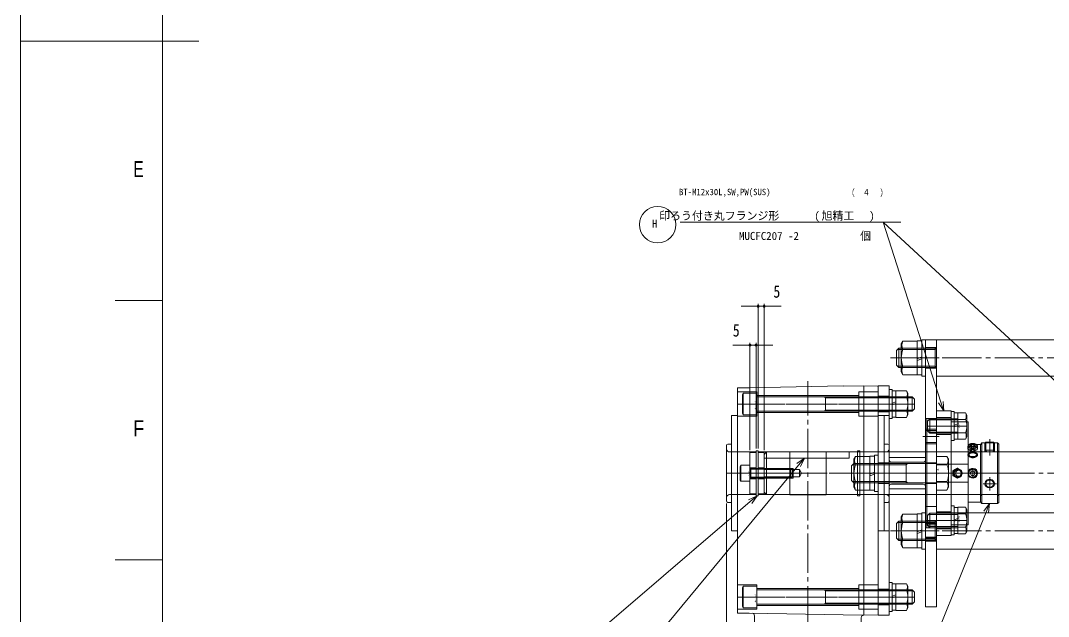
# Model space of a CAD drawing. Units: millimetres at full size. Extents: x -19442 to 19442, y -5866 to 5866.
# Drawn here: x 11191 to 12038, y -1810 to -1319 of the extents above; entities that cross this region are included whole.
import ezdxf
from ezdxf.enums import TextEntityAlignment as Align

# ---------------------------------------------------------------- set-up
doc = ezdxf.new("R2010")
doc.units = ezdxf.units.MM
doc.header["$LTSCALE"] = 3.6
doc.linetypes.add('CHAIN2', pattern=[12, 9, -1, 1, -1])
for name, color, linetype, lineweight in [('0-4_05_CENTER', 2, 'CHAIN2', 9), ('0-5_08_DIM', 3, 'Continuous', 9), ('0-6_0', 2, 'Continuous', 9), ('0-8_03_かくれ線', 5, 'Continuous', 9), ('0-9_04_中心線', 4, 'CHAIN2', 9), ('0-C_01_外形線', 134, 'Continuous', 9), ('0-D_02_細線', 6, 'Continuous', 9), ('1-0_07_寸法線', 3, 'Continuous', 9), ('1-2_Defpoints', 134, 'Continuous', 9), ('1-3_99_図枠', 134, 'Continuous', 9)]:
    doc.layers.add(name, color=color, linetype=linetype, lineweight=lineweight)
doc.layers.add('0-A_07_TEXT', color=2, linetype='Continuous')
doc.styles.add('ＭＳ ゴシック', font='')
doc.styles.add('ＭＳ Ｐゴシック', font='')
doc.styles.get('ＭＳ ゴシック').set_extended_font_data('MS Gothic')
doc.styles.get('ＭＳ Ｐゴシック').set_extended_font_data('MS PGothic')

# ---------------------------------------------------------------- blocks, each defined once
blk = doc.blocks.new('GM-SHYF-RH 0.4kW、1／160、＊＊V、60Hzb_1')
at = {"layer": '0-6_0'}
for p, q in [((-47.5, 121.001), (47.5, 121.001)), ((-47.5, 121.001), (-47.5, 116)), ((-24, 124), (-24, 121)), ((-23, 125), (0, 125)), ((23, 125), (0, 125)), ((24, 124), (24, 121)), ((47.5, 121.001), (47.5, 116)), ((-282.666, 114.383), (-292.392, 107.573)), ((-242.5, 118), (-271.194, 118)), ((-255.5, 112.916), (-253.5, 111.741)), ((-253.5, 111.741), (-255.5, 110.088)), ((-242.5, 29), (-242.5, 118)), ((-145.5, 116.5), (-242.5, 116.5)), ((-242.5, 115.5), (-145.5, 115.5)), ((-242.5, 115), (-145.5, 115)), ((-242.5, 114), (-145.5, 114)), ((-242.5, 113), (-145.5, 113)), ((-145.5, 117.483), (-131.552, 117.739)), ((-145.5, 58), (-145.5, 117.5)), ((-139.5, 113.5), (-139.5, 114.5)), ((-139.5, 113.5), (-139.5, 113.097)), ((-128.5, 29), (-128.5, 114.739)), ((-115.331, 106.5), (-115.331, 116)), ((-115.331, 116), (-15.972, 116)), ((-15.972, 116), (70.37, 116)), ((70.37, 106.5), (70.37, 116)), ((-293.5, 58), (-293.5, 105.444)), ((-242.5, 108.316), (-145.5, 108.316)), ((-242.5, 103.366), (-145.5, 103.366)), ((-136.5, 110.097), (-131.5, 110.097)), ((-136.5, 103.185), (-131.5, 103.185)), ((-117.375, 102), (-125.5, 102)), ((-116.684, 29), (-115.331, 106.5)), ((72.019, 29), (70.37, 106.5)), ((-242.5, 95.32), (-145.5, 95.32)), ((-242.5, 93.715), (-145.5, 93.715)), ((-139.5, 100.185), (-139.5, 58)), ((-136.5, 97.002), (-131.5, 97.002)), ((-242.5, 88.283), (-145.5, 88.283)), ((-242.5, 84.192), (-145.5, 84.192)), ((-242.5, 82.83), (-145.5, 82.83)), ((-242.5, 78), (-145.5, 78)), ((-145.5, 78), (-139.5, 78)), ((-293.5, 58), (-293.5, 10.557)), ((-145.5, 58), (-145.5, 29)), ((-139.5, 29), (-139.5, 58)), ((-242.5, 38), (-145.5, 38)), ((-145.5, 38), (-139.5, 38)), ((-242.5, 33.17), (-145.5, 33.17)), ((-242.5, 31.808), (-145.5, 31.808)), ((-282.666, 1.617), (-292.392, 8.427)), ((-253.5, 4.26), (-255.5, 5.913)), ((-255.5, 3.084), (-253.5, 4.26)), ((-242.5, -2), (-271.194, -2))]:
    blk.add_line(p, q, dxfattribs=at)
for points in [[(-248.8, 109.924), (-248.891, 110.627), (-249.158, 111.303), (-249.592, 111.926), (-250.177, 112.472), (-250.889, 112.92), (-251.702, 113.253), (-252.583, 113.458), (-253.5, 113.527), (-254.417, 113.458), (-255.299, 113.253), (-256.111, 112.92), (-256.824, 112.472), (-257.408, 111.926), (-257.842, 111.303), (-258.11, 110.627), (-258.2, 109.924), (-258.11, 109.221), (-257.842, 108.545), (-257.408, 107.922), (-256.824, 107.376), (-256.111, 106.928), (-255.299, 106.595), (-254.417, 106.39), (-253.5, 106.321), (-252.583, 106.39), (-251.702, 106.595), (-250.889, 106.928), (-250.177, 107.376), (-249.592, 107.922), (-249.158, 108.545), (-248.891, 109.221)], [(-248.8, 6.077), (-248.891, 6.78), (-249.158, 7.456), (-249.592, 8.079), (-250.177, 8.625), (-250.889, 9.073), (-251.702, 9.406), (-252.583, 9.611), (-253.5, 9.68), (-254.417, 9.611), (-255.299, 9.406), (-256.111, 9.073), (-256.824, 8.625), (-257.408, 8.079), (-257.842, 7.456), (-258.11, 6.78), (-258.2, 6.077), (-258.11, 5.374), (-257.842, 4.698), (-257.408, 4.075), (-256.824, 3.529), (-256.111, 3.081), (-255.299, 2.748), (-254.417, 2.543), (-253.5, 2.474), (-252.583, 2.543), (-251.702, 2.748), (-250.889, 3.081), (-250.177, 3.529), (-249.592, 4.075), (-249.158, 4.698), (-248.891, 5.374)]]:
    blk.add_lwpolyline(points, close=True, dxfattribs=at)
for points in [[(-251.5, 112.916), (-253.5, 111.741), (-251.5, 110.088)], [(-251.5, 3.084), (-253.5, 4.26), (-251.5, 5.913)]]:
    blk.add_lwpolyline(points, dxfattribs=at)
for centre, radius, start, end in [((-23, 124), 1, 90, 180), ((23, 124), 1, 0, 90), ((-271.194, 98), 20, 90, 125), ((-142.5, 114.5), 3, 0, 90), ((-136.5, 113.097), 3, 180, 270), ((-131.5, 114.739), 3, 0, 90.98117), ((-290.9, 105.444), 2.6, 125, 180), ((-136.5, 100.185), 3, 90, 180), ((-131.5, 107.097), 3, 0, 90), ((-131.5, 100.185), 3, 0, 90), ((-125.5, 105), 3, 180, 270), ((-117.375, 104), 2, 270, 359), ((-136.5, 94.002), 3, 90, 180), ((-290.9, 10.557), 2.6, 180, 235), ((-271.194, 18), 20, 235, 270)]:
    blk.add_arc(centre, radius, start, end, dxfattribs=at)
at = {"layer": '0-8_03_かくれ線'}
for p, q in [((-17.5, 100.75), (-17.5, 122.5)), ((17.5, 100.75), (17.5, 122.5)), ((-109, 16), (-109, 100)), ((-95, 16), (-95, 100)), ((-18.5, 99), (-18.5, 100.75)), ((-18.5, 100.75), (18.5, 100.75)), ((-18.5, 99), (18.5, 99)), ((-17.5, 73), (-17.5, 99)), ((17.5, 73), (17.5, 99)), ((18.5, 99), (18.5, 100.75)), ((50, 16), (50, 100)), ((64, 16), (64, 100)), ((-17.7, 43), (-17.7, 73)), ((-17.7, 73), (17.7, 73)), ((-17.5, 17), (-17.5, 43)), ((17.5, 17), (17.5, 43)), ((-242.5, 29), (-242.5, -2)), ((-242.5, 27.718), (-145.5, 27.718)), ((-145.5, 29), (-145.5, -1.5)), ((-139.5, 29), (-139.5, 15.816)), ((-128.5, 29), (-128.5, 1.261)), ((-116.684, 29), (-116.981, 12.001)), ((71.722, 29), (72.019, 12)), ((-242.5, 22.286), (-145.5, 22.286)), ((-242.5, 20.681), (-145.5, 20.681)), ((-136.5, 18.999), (-131.5, 18.999)), ((-18.5, 17), (-18.5, 15.25)), ((-18.5, 17), (18.5, 17)), ((18.5, 17), (18.5, 15.25)), ((-242.5, 12.635), (-145.5, 12.635)), ((-136.5, 12.816), (-131.5, 12.816)), ((-125.5, 14.001), (-118.981, 14.001)), ((-116.771, 0), (-116.981, 12)), ((-116.981, 12), (-15.972, 12)), ((-18.5, 15.25), (18.5, 15.25)), ((-17.5, 15.25), (-17.5, -6.5)), ((-15.972, 12), (72.019, 12)), ((17.5, 15.25), (17.5, -6.5)), ((71.818, 0.5), (72.019, 12)), ((-242.5, 7.685), (-145.5, 7.685)), ((-242.5, 3), (-145.5, 3)), ((-242.5, 2), (-145.5, 2)), ((-242.5, 1), (-145.5, 1)), ((-242.5, 0.5), (-145.5, 0.5)), ((-139.5, 2.5), (-139.5, 2.904)), ((-139.5, 2.5), (-139.5, 2.904)), ((-139.5, 2.5), (-139.5, 1.5)), ((-136.5, 5.904), (-131.5, 5.904)), ((-15.972, 0), (-116.771, 0)), ((-47.5, -5), (-47.5, 0)), ((-15.972, 0), (71.31, 0)), ((47.5, -5), (47.5, 0)), ((71.31, 0), (71.818, 0.5)), ((-250, -2), (-242.5, -2)), ((-145.5, -0.5), (-242.5, -0.5)), ((-145.5, -1.482), (-131.552, -1.738)), ((47.5, -5), (-47.5, -5)), ((-24, -8), (-24, -5)), ((24, -8), (24, -5)), ((-23, -9), (0, -9)), ((23, -9), (0, -9))]:
    blk.add_line(p, q, dxfattribs=at)
for points in [[(-112, 116), (-112, 100), (-92, 100), (-92, 116)], [(47, 116), (47, 100), (67, 100), (67, 116)], [(-17.7, 43), (17.7, 43), (17.7, 73)], [(-112, 0), (-112, 16), (-92, 16), (-92, 0)], [(47, 0), (47, 16), (67, 16), (67, 0)]]:
    blk.add_lwpolyline(points, dxfattribs=at)
blk.add_lwpolyline([(-249.5, 88), (-176.5, 88), (-176.5, 28), (-249.5, 28)], close=True, dxfattribs=at)
for centre, radius, start, end in [((-20, 122.5), 2.5, 0, 90), ((20, 122.5), 2.5, 90, 180), ((-136.5, 21.999), 3, 180, 270), ((-136.5, 15.816), 3, 180, 270), ((-131.5, 15.816), 3, 270, 0), ((-131.5, 8.904), 3, 270, 0), ((-125.5, 11.001), 3, 90, 180), ((-118.981, 12.001), 2, 359, 90), ((-142.5, 1.5), 3, 270, 0), ((-136.5, 2.904), 3, 90, 180), ((-131.5, 1.261), 3, 269.01883, 0), ((-23, -8), 1, 180, 270), ((-20, -6.5), 2.5, 270, 0), ((20, -6.5), 2.5, 180, 270), ((23, -8), 1, 270, 0)]:
    blk.add_arc(centre, radius, start, end, dxfattribs=at)
at = {"layer": '0-9_04_中心線'}
for p, q in [((-102, -2.543), (-102, 118.757)), ((0, 125), (0, -9)), ((57, -2.543), (57, 118.757)), ((-298.129, 58), (75.913, 58))]:
    blk.add_line(p, q, dxfattribs=at)
blk = doc.blocks.new('U34')
at = {"layer": '0-A_07_TEXT', "color": 13, "style": 'ＭＳ ゴシック', "width": 0.65}
for s, p in [('(', (61.121, 0.948)), (')', (70.89, 0.948))]:
    blk.add_text(s, height=2.199, dxfattribs=at).set_placement(p, align=Align.BOTTOM_LEFT)
blk = doc.blocks.new('_DotSmall')
at = {"layer": '1-0_07_寸法線'}
for start, end in [(0, 180), (180, 0)]:
    blk.add_arc((0, 0), 0.0625, start, end, dxfattribs=at)
blk = doc.blocks.new('_Open30')
at = {"layer": '0-5_08_DIM', "color": 4}
blk.add_line((0, 0), (-1, 0), dxfattribs=at)
blk.add_lwpolyline([(-1, 0.26795), (0, 0), (-1, -0.26795)], dxfattribs=at)
blk = doc.blocks.new('AM_BALLOON1')
at = {"layer": '0-5_08_DIM'}
blk.add_circle((0, 0), 5, dxfattribs=at)

msp = doc.modelspace()

# ---------------------------------------------------------------- linework, layer by layer
at = {"layer": '0-4_05_CENTER'}
msp.add_line((11946.125, -1692.081), (11937.125, -1692.081), dxfattribs=at)
at = {"layer": '0-5_08_DIM', "color": 2}
msp.add_line((11734.777, -1485.275), (11916.681, -1485.275), dxfattribs=at)
msp.add_line((11734.777, -1485.275), (11916.681, -1485.275), dxfattribs=at)
for points in [[(12066.748, -1637.136), (11902.057, -1485.275), (11900.977, -1485.275)], [(11949.825, -1633.551), (11902.057, -1485.275), (11900.977, -1485.275)], [(11832.49, -1685.355), (11672.972, -1877.846), (11671.892, -1877.846)], [(11792.554, -1715.46), (11649.82, -1837.747), (11648.74, -1837.747)], [(11987.149, -1724.035), (11926.325, -1874.628), (11927.405, -1874.628)]]:
    msp.add_lwpolyline(points, dxfattribs=at)
at = {"layer": '0-6_0', "color": 134}
for p, q in [((11915.125, -1589.081), (11913.125, -1591.081)), ((11913.125, -1603.081), (11913.125, -1591.081)), ((11917.125, -1589.081), (11915.125, -1589.081)), ((11915.125, -1605.081), (11915.125, -1589.081)), ((11915.125, -1605.081), (11913.125, -1603.081)), ((11917.125, -1605.081), (11915.125, -1605.081)), ((11907.565, -1674.58), (11937.565, -1674.58)), ((12060.165, -1674.58), (11997.525, -1674.58)), ((11907.565, -1709.581), (11937.565, -1709.581)), ((11997.525, -1709.581), (12060.165, -1709.581)), ((11915.125, -1731.581), (11913.125, -1733.581)), ((11913.125, -1745.581), (11913.125, -1733.581)), ((11917.125, -1731.581), (11915.125, -1731.581)), ((11915.125, -1747.581), (11915.125, -1731.581)), ((11915.125, -1747.581), (11913.125, -1745.581)), ((11917.125, -1747.581), (11915.125, -1747.581))]:
    msp.add_line(p, q, dxfattribs=at)
at = {"layer": '0-6_0'}
msp.add_line((11886.124, -1620.062), (11886.159, -1809.062), dxfattribs=at)
at = {"layer": '0-6_0', "color": 134}
for points in [[(11937.125, -1802.081), (11937.125, -1582.081), (11946.125, -1582.081), (11946.125, -1802.081)], [(12096.125, -1582.081), (11946.125, -1582.081), (11946.125, -1612.081), (12096.125, -1612.081)], [(11907.125, -1809.081), (11907.125, -1620.081), (11898.125, -1620.081), (11898.125, -1809.081)], [(11909.625, -1623.081), (11907.125, -1623.081), (11907.125, -1647.081), (11909.625, -1647.081)], [(11907.125, -1705.081), (11937.125, -1705.081), (11937.125, -1679.081), (11907.125, -1679.081)], [(12096.125, -1724.581), (11946.125, -1724.581), (11946.125, -1754.581), (12096.125, -1754.581)], [(11909.625, -1782.081), (11907.125, -1782.081), (11907.125, -1806.081), (11909.625, -1806.081)]]:
    msp.add_lwpolyline(points, close=True, dxfattribs=at)
at = {"layer": '0-6_0'}
msp.add_lwpolyline([(11869.125, -1620.358), (11886.124, -1620.062), (11897.625, -1620.262), (11898.125, -1620.771), (11898.125, -1808.852), (11886.159, -1809.062), (11869.125, -1808.765)], dxfattribs=at)
msp.add_arc((11886.124, -1811.062), 2, 90, 180, dxfattribs=at)
at = {"layer": '0-8_03_かくれ線'}
for p, q in [((11946.125, -1589.081), (11917.125, -1589.081)), ((11944.925, -1590.281), (11917.125, -1590.281)), ((11946.125, -1588.581), (11937.125, -1588.581)), ((11944.925, -1589.081), (11944.925, -1605.081)), ((11944.925, -1590.281), (11946.125, -1589.081)), ((11944.925, -1603.881), (11917.125, -1603.881)), ((11946.125, -1605.081), (11917.125, -1605.081)), ((11946.125, -1605.581), (11937.125, -1605.581)), ((11944.925, -1603.881), (11946.125, -1605.081)), ((11786.825, -1626.081), (11786.125, -1627.293)), ((11786.825, -1626.081), (11786.825, -1644.081)), ((11798.125, -1626.081), (11786.825, -1626.081)), ((11798.125, -1626.081), (11798.125, -1644.081)), ((11786.125, -1627.293), (11786.125, -1642.868)), ((11798.125, -1629.081), (11922.625, -1629.081)), ((11854.707, -1630.081), (11853.707, -1629.081)), ((11854.707, -1629.081), (11854.707, -1641.081)), ((11854.707, -1630.081), (11922.625, -1630.081)), ((11898.125, -1628.581), (11907.125, -1628.581)), ((11786.825, -1644.081), (11786.125, -1642.868)), ((11798.125, -1641.081), (11922.625, -1641.081)), ((11854.707, -1640.081), (11853.707, -1641.081)), ((11854.707, -1640.081), (11922.625, -1640.081)), ((11898.125, -1641.581), (11907.125, -1641.581)), ((11798.125, -1644.081), (11786.825, -1644.081)), ((11898.125, -1644.581), (11907.125, -1644.581)), ((11946.125, -1647.081), (11937.125, -1647.081)), ((11940.625, -1647.19), (11938.625, -1649.19)), ((11938.625, -1657.19), (11938.625, -1649.19)), ((11963.625, -1648.19), (11939.625, -1648.19)), ((11963.625, -1647.19), (11940.625, -1647.19)), ((11940.625, -1659.19), (11940.625, -1647.19)), ((11946.125, -1646.19), (11958.125, -1646.19)), ((11946.125, -1647.187), (11958.125, -1647.187)), ((11958.125, -1649.681), (11971.125, -1649.681)), ((11937.125, -1655.858), (11946.125, -1655.858)), ((11937.125, -1656.858), (11946.125, -1656.858)), ((11940.625, -1659.19), (11938.625, -1657.19)), ((11963.625, -1658.19), (11939.625, -1658.19)), ((11963.625, -1659.19), (11940.625, -1659.19)), ((11958.125, -1660.19), (11946.125, -1660.19)), ((11937.125, -1666.858), (11946.125, -1666.858)), ((11937.125, -1667.858), (11946.125, -1667.858)), ((11975.014, -1668.256), (11974.004, -1669.131)), ((11975.014, -1668.256), (11977.035, -1668.256)), ((11975.014, -1674.336), (11975.014, -1668.256)), ((11978.045, -1669.131), (11977.035, -1668.256)), ((11977.035, -1674.336), (11977.035, -1668.256)), ((11986.025, -1674.581), (11986.025, -1667.081)), ((11986.791, -1674.581), (11986.791, -1667.081)), ((11993.258, -1674.581), (11993.258, -1667.081)), ((11994.025, -1667.081), (11994.025, -1674.581)), ((11806.127, -1674.581), (11804.127, -1676.581)), ((11804.127, -1676.581), (11804.127, -1707.581)), ((11907.565, -1674.58), (11806.127, -1674.58)), ((11806.127, -1709.581), (11806.127, -1674.581)), ((11874.127, -1674.581), (11874.127, -1679.581)), ((11937.565, -1674.58), (11997.525, -1674.58)), ((11972.025, -1671.535), (11972.025, -1669.795)), ((11982.525, -1674.581), (11972.125, -1674.581)), ((11972.759, -1675.771), (11973.072, -1675.549)), ((11974.004, -1673.461), (11974.004, -1669.131)), ((11974.004, -1669.131), (11975.014, -1670.006)), ((11974.004, -1673.461), (11975.014, -1674.336)), ((11975.014, -1670.006), (11977.035, -1670.006)), ((11975.014, -1674.336), (11977.035, -1674.336)), ((11977.035, -1670.006), (11978.045, -1669.131)), ((11978.045, -1673.461), (11977.035, -1672.586)), ((11977.035, -1674.336), (11978.045, -1673.461)), ((11978.045, -1673.461), (11978.045, -1669.131)), ((11978.978, -1675.549), (11979.291, -1675.771)), ((11980.025, -1669.795), (11980.025, -1671.536)), ((11983.525, -1674.581), (11983.525, -1709.581)), ((11994.025, -1673.081), (11986.025, -1673.081)), ((11987.525, -1674.581), (11986.025, -1673.081)), ((11992.525, -1674.581), (11994.025, -1673.081)), ((11996.525, -1674.581), (11997.525, -1673.581)), ((11996.525, -1674.581), (11996.525, -1709.581)), ((11784.875, -1685.581), (11784.375, -1686.447)), ((11784.875, -1685.581), (11784.875, -1698.581)), ((11792.375, -1685.581), (11784.875, -1685.581)), ((11792.375, -1685.581), (11792.375, -1698.581)), ((11804.127, -1679.581), (11874.127, -1679.581)), ((11946.125, -1684.081), (11878.125, -1684.081)), ((11878.125, -1700.081), (11878.125, -1684.081)), ((11921.125, -1685.281), (11878.125, -1685.281)), ((11898.125, -1683.581), (11907.125, -1683.581)), ((11909.125, -1683.081), (11935.125, -1683.081)), ((11921.125, -1684.081), (11921.125, -1700.081)), ((11921.125, -1685.281), (11922.325, -1684.081)), ((11946.125, -1683.581), (11937.125, -1683.581)), ((11956.125, -1684.581), (11946.125, -1684.581)), ((11958.125, -1684.581), (11958.125, -1699.581)), ((11973.385, -1677.859), (11973.072, -1677.637)), ((11978.978, -1677.637), (11978.664, -1677.859)), ((11784.375, -1686.447), (11784.375, -1697.715)), ((11792.375, -1687.581), (11797.375, -1687.581)), ((11793.125, -1688.831), (11792.375, -1688.081)), ((11793.125, -1688.081), (11793.125, -1696.081)), ((11793.125, -1688.831), (11826.925, -1688.831)), ((11799.127, -1687.581), (11804.127, -1687.581)), ((11828.127, -1688.081), (11804.127, -1688.081)), ((11826.175, -1688.081), (11826.175, -1696.081)), ((11827.375, -1689.281), (11827.375, -1694.881)), ((11828.127, -1696.081), (11828.127, -1688.081)), ((11833.127, -1689.081), (11834.859, -1692.081)), ((11834.859, -1692.081), (11833.127, -1695.081)), ((11963.079, -1688.039), (11964.748, -1689.05)), ((11965.172, -1689.05), (11964.517, -1688.671)), ((11966.526, -1694.101), (11964.748, -1695.112)), ((11966.592, -1689.906), (11965.172, -1689.05)), ((11965.172, -1695.112), (11966.597, -1694.253)), ((11966.526, -1690.06), (11966.841, -1690.06)), ((11966.526, -1694.101), (11966.841, -1694.101)), ((11784.875, -1698.581), (11784.375, -1697.715)), ((11792.375, -1698.581), (11784.875, -1698.581)), ((11793.125, -1695.331), (11792.375, -1696.081)), ((11792.375, -1696.581), (11797.375, -1696.581)), ((11793.125, -1695.331), (11826.925, -1695.331)), ((11799.127, -1696.581), (11804.127, -1696.581)), ((11833.127, -1695.081), (11804.127, -1695.081)), ((11828.127, -1696.081), (11804.127, -1696.081)), ((11921.125, -1698.881), (11878.125, -1698.881)), ((11946.125, -1700.081), (11878.125, -1700.081)), ((11898.125, -1700.581), (11907.125, -1700.581)), ((11909.125, -1701.081), (11935.125, -1701.081)), ((11921.125, -1698.881), (11922.325, -1700.081)), ((11946.125, -1700.581), (11937.125, -1700.581)), ((11956.125, -1699.581), (11946.125, -1699.581)), ((11964.748, -1695.112), (11963.079, -1696.122)), ((11804.127, -1707.581), (11806.127, -1709.581)), ((11907.565, -1709.581), (11806.127, -1709.581)), ((11937.565, -1709.581), (11997.525, -1709.581)), ((11982.525, -1709.581), (11972.125, -1709.581)), ((11996.525, -1709.581), (11997.525, -1710.581)), ((11946.125, -1719.581), (11937.125, -1719.581)), ((11940.625, -1724.972), (11938.625, -1726.972)), ((11938.625, -1734.972), (11938.625, -1726.972)), ((11963.625, -1725.972), (11939.625, -1725.972)), ((11963.625, -1724.972), (11940.625, -1724.972)), ((11940.625, -1736.972), (11940.625, -1724.972)), ((11946.125, -1723.972), (11958.125, -1723.972)), ((11946.125, -1731.581), (11917.125, -1731.581)), ((11944.925, -1732.781), (11917.125, -1732.781)), ((11946.125, -1731.081), (11937.125, -1731.081)), ((11937.125, -1733.64), (11946.125, -1733.64)), ((11937.125, -1734.64), (11946.125, -1734.64)), ((11940.625, -1736.972), (11938.625, -1734.972)), ((11963.625, -1735.972), (11939.625, -1735.972)), ((11944.925, -1731.581), (11944.925, -1747.581)), ((11944.925, -1732.781), (11946.125, -1731.581)), ((11958.125, -1734.481), (11971.125, -1734.481)), ((11898.125, -1739.581), (11907.125, -1739.581)), ((11946.125, -1737.081), (11937.125, -1737.081)), ((11937.125, -1744.64), (11946.125, -1744.64)), ((11946.125, -1737.081), (11938.125, -1737.081)), ((11963.625, -1736.972), (11940.625, -1736.972)), ((11946.125, -1736.974), (11958.125, -1736.974)), ((11958.125, -1737.972), (11946.125, -1737.972)), ((11944.925, -1746.381), (11917.125, -1746.381)), ((11946.125, -1747.581), (11917.125, -1747.581)), ((11937.125, -1745.64), (11946.125, -1745.64)), ((11946.125, -1748.081), (11937.125, -1748.081)), ((11944.925, -1746.381), (11946.125, -1747.581)), ((11786.825, -1785.081), (11786.125, -1786.293)), ((11786.125, -1786.293), (11786.125, -1801.868)), ((11786.825, -1785.081), (11786.825, -1803.081)), ((11798.125, -1785.081), (11786.825, -1785.081)), ((11798.125, -1785.081), (11798.125, -1803.081)), ((11898.125, -1787.581), (11907.125, -1787.581)), ((11798.125, -1788.081), (11922.625, -1788.081)), ((11854.707, -1789.081), (11853.707, -1788.081)), ((11854.707, -1788.081), (11854.707, -1800.081)), ((11854.707, -1789.081), (11922.625, -1789.081)), ((11786.825, -1803.081), (11786.125, -1801.868)), ((11798.125, -1803.081), (11786.825, -1803.081)), ((11798.125, -1800.081), (11922.625, -1800.081)), ((11854.707, -1799.081), (11853.707, -1800.081)), ((11854.707, -1799.081), (11922.625, -1799.081)), ((11898.125, -1800.581), (11907.125, -1800.581))]:
    msp.add_line(p, q, dxfattribs=at)
for points in [[(11938.125, -1737.081), (11938.125, -1647.081), (11946.125, -1647.081)], [(11980.025, -1671.534), (11980.001, -1671.756), (11979.873, -1672.1), (11979.64, -1672.443), (11979.306, -1672.773), (11978.881, -1673.078), (11978.37, -1673.347), (11977.792, -1673.565), (11977.163, -1673.721), (11976.5, -1673.81), (11975.831, -1673.825), (11975.168, -1673.768), (11974.534, -1673.643), (11973.941, -1673.455), (11973.401, -1673.211), (11972.935, -1672.922), (11972.551, -1672.598), (11972.266, -1672.253), (11972.09, -1671.903), (11972.025, -1671.557), (11972.025, -1671.534), (11972.073, -1671.232), (11972.23, -1670.93), (11972.493, -1670.66), (11972.852, -1670.425), (11973.304, -1670.226), (11973.833, -1670.067), (11974.428, -1669.948), (11975.07, -1669.869), (11975.544, -1669.839), (11976.025, -1669.828)], [(11972.11, -1676.53), (11972.059, -1676.671), (11972.025, -1676.925)], [(11972.025, -1676.925), (11972.045, -1677.132), (11972.106, -1677.344), (11972.12, -1677.378)], [(11980.025, -1676.925), (11979.969, -1676.605), (11979.806, -1676.315), (11979.539, -1676.061), (11979.177, -1675.845), (11978.722, -1675.666), (11978.191, -1675.526), (11977.591, -1675.424), (11976.944, -1675.359), (11976.281, -1675.329), (11975.61, -1675.333), (11974.965, -1675.369), (11974.349, -1675.439), (11973.775, -1675.545), (11973.262, -1675.687), (11972.816, -1675.873), (11972.46, -1676.1), (11972.205, -1676.368), (11972.11, -1676.53)], [(11972.12, -1677.378), (11972.291, -1677.694), (11972.575, -1678.039), (11972.958, -1678.373), (11973.424, -1678.675), (11973.974, -1678.937), (11974.584, -1679.14), (11975.233, -1679.271), (11975.906, -1679.325), (11976.566, -1679.3), (11977.21, -1679.201), (11977.819, -1679.032), (11978.378, -1678.803), (11978.884, -1678.518), (11979.31, -1678.195), (11979.649, -1677.843), (11979.883, -1677.48), (11979.989, -1677.198), (11980.025, -1676.925)], [(11977.035, -1672.586), (11975.014, -1672.586), (11974.004, -1673.461)], [(11976.025, -1669.828), (11976.691, -1669.848), (11977.338, -1669.907), (11977.947, -1670.006), (11978.503, -1670.145), (11978.993, -1670.326), (11979.401, -1670.546), (11979.714, -1670.805), (11979.922, -1671.099), (11980.017, -1671.418), (11980.025, -1671.534)], [(11996.525, -1674.581), (11983.525, -1674.581), (11982.525, -1673.581)], [(11792.375, -1688.081), (11826.175, -1688.081), (11827.375, -1689.281)], [(11833.127, -1695.081), (11833.127, -1689.081), (11804.127, -1689.081)], [(11964.748, -1689.05), (11966.526, -1690.06), (11966.503, -1690.552), (11966.486, -1691.05), (11966.475, -1691.564), (11966.471, -1692.081)], [(11966.471, -1692.081), (11966.472, -1692.224), (11966.477, -1692.696), (11966.488, -1693.164), (11966.526, -1694.101)], [(11966.891, -1691.552), (11966.89, -1691.465), (11966.879, -1690.997), (11966.851, -1690.267)], [(11966.851, -1693.891), (11966.863, -1693.61), (11966.88, -1693.111), (11966.891, -1692.598), (11966.895, -1692.081)], [(11792.375, -1696.081), (11826.175, -1696.081), (11827.375, -1694.881)], [(11996.525, -1709.581), (11983.525, -1709.581), (11982.525, -1710.581)]]:
    msp.add_lwpolyline(points, dxfattribs=at)
for points in [[(11792.375, -1709.081), (11797.375, -1709.081), (11797.375, -1675.081), (11792.375, -1675.081)], [(11799.127, -1709.081), (11804.127, -1709.081), (11804.127, -1675.081), (11799.127, -1675.081)]]:
    msp.add_lwpolyline(points, close=True, dxfattribs=at)
msp.add_circle((11976.025, -1692.081), 3.616, dxfattribs=at)
for centre, start, end in [((11909.125, -1681.081), 180, 270), ((11935.125, -1681.081), 270, 0), ((11909.125, -1703.081), 90, 180), ((11935.125, -1703.081), 0, 90)]:
    msp.add_arc(centre, 2, start, end, dxfattribs=at)
for centre, major_axis, ratio, start_param, end_param in [((11976.025, -1669.795), (4, 0), 0.5, 2.3381013, 7.0866766), ((11976.025, -1669.131), (3.233, 0), 0.5, 2.5261129, 6.898665), ((11963.448, -1692.081), (0, -3.5), 0.984808, 2.6179939, 2.9902535), ((11963.448, -1692.081), (0, -3.5), 0.984808, 1.5707963, 2.6179939), ((11963.448, -1692.081), (0, -3.5), 0.984808, 0.5235988, 1.5707963), ((11963.448, -1692.081), (0, -3.5), 0.984808, 0.1513392, 0.5235988), ((11990.025, -1700.831), (4, 0), 0.923935, 6.2831853, 9.424778), ((11990.025, -1700.831), (4, 0), 0.808116, 3.1415927, 6.2831853), ((11990.025, -1700.831), (-3.324, 0), 0.91394, 3.1415927, 6.2831853), ((11990.025, -1700.831), (3.324, 0), 0.818111, 3.1415927, 6.2831853)]:
    msp.add_ellipse(centre, major_axis=major_axis, ratio=ratio, start_param=start_param, end_param=end_param, dxfattribs=at)
for centre, major_axis, ratio in [((11976.025, -1676.925), (4, 0), 0.5), ((11976.025, -1676.593), (-3.616, 0), 0.5), ((11976.025, -1676.925), (3.233, 0), 0.5), ((11963.025, -1692.081), (0, 3.5), 0.984808), ((11963.658, -1692.081), (0, 2.96), 0.984808)]:
    msp.add_ellipse(centre, major_axis=major_axis, ratio=ratio, dxfattribs=at)
at = {"layer": '0-9_04_中心線'}
for p, q in [((12156.125, -1597.081), (11908.125, -1597.081)), ((11934.125, -1597.081), (11937.125, -1597.081)), ((11948.375, -1597.081), (11934.875, -1597.081)), ((11786.125, -1635.081), (11928.125, -1635.081)), ((11889.125, -1635.081), (11916.125, -1635.081)), ((11922.625, -1635.081), (11907.125, -1635.081)), ((11971.125, -1653.19), (11938.625, -1653.19)), ((11958.725, -1653.19), (11945.525, -1653.19)), ((11960.625, -1653.19), (11958.125, -1653.19)), ((11934.875, -1661.858), (11948.375, -1661.858)), ((11990.025, -1664.081), (11990.025, -1677.581)), ((11784.375, -1692.081), (11827.375, -1692.081)), ((11789.875, -1692.081), (11799.875, -1692.081)), ((11796.627, -1692.081), (11806.627, -1692.081)), ((13279.71, -1692.081), (11799.127, -1692.081)), ((11956.125, -1692.081), (11876.125, -1692.081)), ((11889.125, -1692.081), (11916.125, -1692.081)), ((11895.125, -1692.081), (11898.125, -1692.081)), ((11902.125, -1692.081), (11942.125, -1692.081)), ((11948.375, -1692.081), (11934.875, -1692.081)), ((11935.905, -1692.081), (11984.745, -1692.081)), ((11976.025, -1687.881), (11976.025, -1696.281)), ((11979.525, -1692.081), (12000.525, -1692.081)), ((11984.525, -1700.831), (11995.525, -1700.831)), ((11990.025, -1695.331), (11990.025, -1706.331)), ((11971.125, -1730.972), (11938.625, -1730.972)), ((11958.725, -1730.972), (11945.525, -1730.972)), ((11960.625, -1730.972), (11958.125, -1730.972)), ((12156.125, -1739.581), (11908.125, -1739.581)), ((11934.125, -1739.581), (11937.125, -1739.581)), ((11948.375, -1739.581), (11934.875, -1739.581)), ((11934.875, -1739.67), (11948.375, -1739.67)), ((11786.125, -1794.081), (11928.125, -1794.081)), ((11889.125, -1794.081), (11916.125, -1794.081)), ((11922.625, -1794.081), (11907.125, -1794.081))]:
    msp.add_line(p, q, dxfattribs=at)
for points in [[(11917.125, -1597.081), (11930.125, -1597.081), (11934.125, -1597.081)], [(11878.125, -1692.081), (11891.125, -1692.081), (11895.125, -1692.081)], [(11917.125, -1739.581), (11930.125, -1739.581), (11934.125, -1739.581)]]:
    msp.add_lwpolyline(points, dxfattribs=at)
at = {"layer": '0-C_01_外形線'}
for p, q in [((11918.485, -1583.224), (11917.125, -1585.581)), ((11930.125, -1583.224), (11918.485, -1583.224)), ((11930.125, -1583.081), (11930.125, -1597.737)), ((11934.125, -1583.081), (11930.125, -1583.081)), ((11934.125, -1583.081), (11934.125, -1596.281)), ((11937.125, -1612.081), (11937.125, -1582.081)), ((11917.125, -1585.581), (11917.125, -1608.581)), ((11930.125, -1590.153), (11918.485, -1590.153)), ((11934.125, -1596.281), (11930.125, -1597.737)), ((11934.125, -1597.881), (11930.125, -1599.337)), ((11930.125, -1599.337), (11930.125, -1611.081)), ((11934.125, -1597.881), (11934.125, -1611.081)), ((11918.485, -1610.937), (11917.125, -1608.581)), ((11930.125, -1604.009), (11918.485, -1604.009)), ((11930.125, -1611.081), (11934.125, -1611.081)), ((11934.125, -1612.081), (11937.125, -1612.081)), ((11909.625, -1634.481), (11909.625, -1624.331)), ((11912.625, -1624.331), (11909.625, -1624.331)), ((11912.625, -1624.111), (11921.487, -1624.111)), ((11912.625, -1646.05), (11912.625, -1624.111)), ((11912.625, -1633.389), (11912.625, -1624.331)), ((11921.487, -1624.111), (11922.625, -1626.081)), ((11922.625, -1644.081), (11922.625, -1626.081)), ((11909.625, -1634.481), (11912.625, -1633.389)), ((11909.625, -1635.681), (11912.625, -1634.589)), ((11912.625, -1629.596), (11921.487, -1629.596)), ((11912.625, -1645.831), (11912.625, -1634.589)), ((11922.625, -1629.081), (11926.125, -1629.081)), ((11926.125, -1629.081), (11928.125, -1631.081)), ((11926.125, -1629.081), (11926.125, -1641.081)), ((11928.125, -1631.081), (11928.125, -1639.081)), ((11909.625, -1645.831), (11909.625, -1635.681)), ((11912.625, -1640.566), (11921.487, -1640.566)), ((11922.625, -1641.081), (11926.125, -1641.081)), ((11926.125, -1641.081), (11928.125, -1639.081)), ((11958.125, -1684.581), (11958.125, -1640.69)), ((11958.125, -1641.19), (11958.125, -1665.19)), ((11960.625, -1652.59), (11960.625, -1642.44)), ((11963.625, -1642.44), (11960.625, -1642.44)), ((11963.625, -1642.22), (11969.987, -1642.22)), ((11963.625, -1642.22), (11963.625, -1664.159)), ((11963.625, -1651.498), (11963.625, -1642.44)), ((11969.987, -1642.22), (11971.125, -1644.19)), ((11909.625, -1645.831), (11912.625, -1645.831)), ((11912.625, -1646.05), (11921.487, -1646.05)), ((11921.487, -1646.05), (11922.625, -1644.081)), ((11960.625, -1652.59), (11963.625, -1651.498)), ((11963.625, -1647.705), (11969.987, -1647.705)), ((11971.125, -1662.19), (11971.125, -1644.19)), ((11972.125, -1649.681), (11971.125, -1649.681)), ((11972.125, -1734.481), (11972.125, -1649.681)), ((11960.625, -1653.79), (11963.625, -1652.698)), ((11960.625, -1663.94), (11960.625, -1653.79)), ((11963.625, -1663.94), (11963.625, -1652.698)), ((11963.625, -1658.675), (11969.987, -1658.675)), ((11960.625, -1665.19), (11958.125, -1665.19)), ((11960.625, -1663.94), (11963.625, -1663.94)), ((11963.625, -1664.159), (11969.987, -1664.159)), ((11969.987, -1664.159), (11971.125, -1662.19)), ((11972.125, -1668.356), (11982.525, -1668.356)), ((11972.759, -1668.641), (11973.162, -1668.356)), ((11973.162, -1668.356), (11973.385, -1668.198)), ((11978.664, -1668.198), (11978.888, -1668.356)), ((11978.888, -1668.356), (11979.291, -1668.641)), ((11982.525, -1668.581), (11983.391, -1667.081)), ((11982.525, -1715.806), (11982.525, -1668.356)), ((11982.525, -1668.581), (11982.525, -1715.581)), ((11996.525, -1667.081), (11983.391, -1667.081)), ((11983.391, -1667.081), (11983.391, -1717.081)), ((11986.791, -1666.581), (11986.025, -1667.023)), ((11994.025, -1667.023), (11986.025, -1667.023)), ((11986.025, -1667.081), (11986.025, -1667.023)), ((11986.791, -1666.581), (11993.258, -1666.581)), ((11994.025, -1667.023), (11993.258, -1666.581)), ((11994.025, -1667.081), (11994.025, -1667.023)), ((11996.525, -1667.081), (11997.525, -1668.081)), ((11996.525, -1667.081), (11996.525, -1717.081)), ((11997.525, -1716.081), (11997.525, -1668.081)), ((11898.125, -1707.081), (11898.125, -1677.081)), ((11878.125, -1684.081), (11876.125, -1686.081)), ((11879.485, -1678.224), (11878.125, -1680.581)), ((11878.125, -1680.581), (11878.125, -1703.581)), ((11891.125, -1678.224), (11879.485, -1678.224)), ((11891.125, -1685.153), (11879.485, -1685.153)), ((11891.125, -1678.081), (11891.125, -1692.737)), ((11895.125, -1678.081), (11891.125, -1678.081)), ((11895.125, -1678.081), (11895.125, -1691.281)), ((11946.125, -1678.224), (11954.764, -1678.224)), ((11946.125, -1678.224), (11946.125, -1705.937)), ((11946.125, -1685.153), (11954.764, -1685.153)), ((11954.764, -1678.224), (11956.125, -1680.581)), ((11956.125, -1703.581), (11956.125, -1680.581)), ((11972.125, -1684.581), (11956.125, -1684.581)), ((11876.125, -1698.081), (11876.125, -1686.081)), ((11895.125, -1691.281), (11891.125, -1692.737)), ((11895.125, -1692.881), (11891.125, -1694.337)), ((11891.125, -1694.337), (11891.125, -1706.081)), ((11895.125, -1692.881), (11895.125, -1706.081)), ((11959.632, -1694.101), (11959.947, -1694.101)), ((11961.725, -1689.05), (11959.947, -1690.06)), ((11963.394, -1688.039), (11961.725, -1689.05)), ((11964.517, -1688.671), (11963.394, -1688.039)), ((11966.841, -1690.06), (11966.592, -1689.906)), ((11966.597, -1694.253), (11966.841, -1694.101)), ((11966.851, -1690.267), (11966.841, -1690.06)), ((11966.841, -1694.101), (11966.851, -1693.891)), ((11966.895, -1692.081), (11966.891, -1691.552)), ((11975.014, -1690.331), (11977.035, -1690.331)), ((11975.014, -1693.831), (11977.035, -1693.831)), ((11977.035, -1690.331), (11978.045, -1692.081)), ((11978.045, -1692.081), (11977.035, -1693.831)), ((11878.125, -1700.081), (11876.125, -1698.081)), ((11891.125, -1699.009), (11879.485, -1699.009)), ((11946.125, -1699.009), (11954.764, -1699.009)), ((11972.125, -1699.581), (11956.125, -1699.581)), ((11958.125, -1743.472), (11958.125, -1699.581)), ((11963.079, -1696.122), (11963.394, -1696.122)), ((11963.394, -1696.122), (11964.515, -1695.492)), ((11964.515, -1695.492), (11965.172, -1695.112)), ((11879.485, -1705.937), (11878.125, -1703.581)), ((11891.125, -1706.081), (11895.125, -1706.081)), ((11895.125, -1707.081), (11898.125, -1707.081)), ((11946.125, -1705.937), (11954.764, -1705.937)), ((11954.764, -1705.937), (11956.125, -1703.581)), ((11958.125, -1718.972), (11958.125, -1742.972)), ((11982.525, -1715.806), (11972.125, -1715.806)), ((11982.525, -1715.581), (11983.391, -1717.081)), ((11996.525, -1717.081), (11983.391, -1717.081)), ((11996.525, -1717.081), (11997.525, -1716.081)), ((11918.485, -1725.724), (11917.125, -1728.081)), ((11917.125, -1728.081), (11917.125, -1751.081)), ((11930.125, -1725.724), (11918.485, -1725.724)), ((11930.125, -1725.581), (11930.125, -1740.237)), ((11934.125, -1725.581), (11930.125, -1725.581)), ((11934.125, -1725.581), (11934.125, -1738.781)), ((11937.125, -1754.581), (11937.125, -1724.581)), ((11960.625, -1730.372), (11960.625, -1720.222)), ((11963.625, -1720.222), (11960.625, -1720.222)), ((11963.625, -1720.002), (11969.987, -1720.002)), ((11963.625, -1720.002), (11963.625, -1741.941)), ((11963.625, -1729.28), (11963.625, -1720.222)), ((11963.625, -1725.487), (11969.987, -1725.487)), ((11969.987, -1720.002), (11971.125, -1721.972)), ((11971.125, -1739.972), (11971.125, -1721.972)), ((11930.125, -1732.653), (11918.485, -1732.653)), ((11960.625, -1730.372), (11963.625, -1729.28)), ((11960.625, -1731.572), (11963.625, -1730.48)), ((11960.625, -1741.722), (11960.625, -1731.572)), ((11963.625, -1741.722), (11963.625, -1730.48)), ((11963.625, -1736.456), (11969.987, -1736.456)), ((11972.125, -1734.481), (11971.125, -1734.481)), ((11934.125, -1738.781), (11930.125, -1740.237)), ((11934.125, -1740.381), (11930.125, -1741.837)), ((11930.125, -1741.837), (11930.125, -1753.581)), ((11934.125, -1740.381), (11934.125, -1753.581)), ((11958.125, -1743.472), (11946.125, -1743.472)), ((11960.625, -1742.972), (11958.125, -1742.972)), ((11960.625, -1741.722), (11963.625, -1741.722)), ((11963.625, -1741.941), (11969.987, -1741.941)), ((11969.987, -1741.941), (11971.125, -1739.972)), ((11918.485, -1753.437), (11917.125, -1751.081)), ((11930.125, -1746.509), (11918.485, -1746.509)), ((11930.125, -1753.581), (11934.125, -1753.581)), ((11934.125, -1754.581), (11937.125, -1754.581)), ((11909.625, -1793.481), (11909.625, -1783.331)), ((11912.625, -1783.331), (11909.625, -1783.331)), ((11912.625, -1783.111), (11921.487, -1783.111)), ((11912.625, -1805.05), (11912.625, -1783.111)), ((11912.625, -1792.389), (11912.625, -1783.331)), ((11921.487, -1783.111), (11922.625, -1785.081)), ((11922.625, -1803.081), (11922.625, -1785.081)), ((11909.625, -1793.481), (11912.625, -1792.389)), ((11909.625, -1794.681), (11912.625, -1793.589)), ((11909.625, -1804.831), (11909.625, -1794.681)), ((11912.625, -1788.596), (11921.487, -1788.596)), ((11912.625, -1804.831), (11912.625, -1793.589)), ((11922.625, -1788.081), (11926.125, -1788.081)), ((11926.125, -1788.081), (11928.125, -1790.081)), ((11926.125, -1788.081), (11926.125, -1800.081)), ((11928.125, -1790.081), (11928.125, -1798.081)), ((11912.625, -1799.566), (11921.487, -1799.566)), ((11921.487, -1805.05), (11922.625, -1803.081)), ((11922.625, -1800.081), (11926.125, -1800.081)), ((11926.125, -1800.081), (11928.125, -1798.081)), ((11909.625, -1804.831), (11912.625, -1804.831)), ((11912.625, -1805.05), (11921.487, -1805.05))]:
    msp.add_line(p, q, dxfattribs=at)
for points in [[(11930.125, -1583.224), (11930.125, -1610.937), (11918.485, -1610.937)], [(11934.125, -1612.081), (11934.125, -1582.081), (11937.125, -1582.081)], [(11946.125, -1743.472), (11946.125, -1640.69), (11958.125, -1640.69)], [(11958.125, -1641.19), (11960.625, -1641.19), (11960.625, -1665.19)], [(11895.125, -1707.081), (11895.125, -1677.081), (11898.125, -1677.081)], [(11891.125, -1678.224), (11891.125, -1705.937), (11879.485, -1705.937)], [(11959.632, -1694.101), (11959.61, -1693.61), (11959.593, -1693.111), (11959.582, -1692.598), (11959.578, -1692.081), (11959.578, -1691.937), (11959.583, -1691.465), (11959.594, -1690.997), (11959.632, -1690.06), (11959.947, -1690.06)], [(11959.632, -1690.06), (11961.301, -1689.05), (11963.079, -1688.039), (11963.394, -1688.039)], [(11963.079, -1696.122), (11961.301, -1695.112), (11959.632, -1694.101)], [(11959.947, -1690.06), (11959.969, -1690.552), (11959.987, -1691.05), (11959.998, -1691.564), (11960.002, -1692.081), (11960.001, -1692.224), (11959.996, -1692.696), (11959.985, -1693.164), (11959.947, -1694.101)], [(11959.947, -1694.101), (11961.725, -1695.112), (11963.394, -1696.122)], [(11975.014, -1693.831), (11974.004, -1692.081), (11975.014, -1690.331)], [(11958.125, -1718.972), (11960.625, -1718.972), (11960.625, -1742.972)], [(11930.125, -1725.724), (11930.125, -1753.437), (11918.485, -1753.437)], [(11934.125, -1754.581), (11934.125, -1724.581), (11937.125, -1724.581)]]:
    msp.add_lwpolyline(points, dxfattribs=at)
for centre, radius, start, end in [((11924.485, -1586.688), 6.928, 150.00001, 209.99999), ((11935.446, -1597.081), 18.321, 157.78075, 202.21925), ((11924.485, -1607.473), 6.928, 150.00001, 209.99999), ((11916.737, -1626.853), 5.485, 330.00001, 29.99999), ((11908.829, -1635.081), 13.796, 336.57346, 23.42654), ((11916.737, -1643.308), 5.485, 330.00001, 29.99999), ((11965.237, -1644.963), 5.485, 330.00001, 29.99999), ((11957.329, -1653.19), 13.796, 336.57346, 23.42654), ((11965.237, -1661.417), 5.485, 330.00001, 29.99999), ((11896.446, -1692.081), 18.321, 157.78075, 202.21925), ((11885.485, -1681.688), 6.928, 150.00001, 209.99999), ((11948.764, -1681.688), 6.928, 330.00001, 29.99999), ((11937.803, -1692.081), 18.321, 337.78075, 22.21925), ((11976.025, -1692.081), 4, 167.16143, 192.83857), ((11976.025, -1692.081), 4, 192.83857, 167.16143), ((11885.485, -1702.473), 6.928, 150.00001, 209.99999), ((11948.764, -1702.473), 6.928, 330.00001, 29.99999), ((11924.485, -1729.188), 6.928, 150.00001, 209.99999), ((11965.237, -1722.744), 5.485, 330.00001, 29.99999), ((11957.329, -1730.972), 13.796, 336.57346, 23.42654), ((11935.446, -1739.581), 18.321, 157.78075, 202.21925), ((11965.237, -1739.199), 5.485, 330.00001, 29.99999), ((11924.485, -1749.973), 6.928, 150.00001, 209.99999), ((11916.737, -1785.853), 5.485, 330.00001, 29.99999), ((11908.829, -1794.081), 13.796, 336.57346, 23.42654), ((11916.737, -1802.308), 5.485, 330.00001, 29.99999)]:
    msp.add_arc(centre, radius, start, end, dxfattribs=at)
for centre, major_axis, ratio, start_param, end_param in [((11976.025, -1669.795), (4, 0), 0.5, 0.8034913, 2.3381013), ((11976.025, -1669.131), (3.233, 0), 0.5, 0.6154797, 2.5261129), ((11963.448, -1692.081), (0, -3.5), 0.984808, 3.6651914, 4.712389), ((11963.448, -1692.081), (0, -3.5), 0.984808, 4.712389, 5.7595865), ((11963.448, -1692.081), (0, -3.5), 0.984808, 2.9902535, 3.6651914), ((11963.448, -1692.081), (0, -3.5), 0.984808, 5.7595865, 6.4345245)]:
    msp.add_ellipse(centre, major_axis=major_axis, ratio=ratio, start_param=start_param, end_param=end_param, dxfattribs=at)
for centre, major_axis in [((11963.962, -1692.081), (0, 3.46)), ((11964.431, -1692.081), (0, 2.56))]:
    msp.add_ellipse(centre, major_axis=major_axis, ratio=0.984808, dxfattribs=at)
at = {"layer": '0-D_02_細線'}
for p, q in [((11917.125, -1590.281), (11913.925, -1590.281)), ((11917.125, -1603.881), (11913.925, -1603.881)), ((11922.625, -1630.081), (11927.125, -1630.081)), ((11922.625, -1640.081), (11927.125, -1640.081)), ((11986.791, -1667.081), (11986.791, -1666.581)), ((11993.258, -1667.081), (11993.258, -1666.581)), ((11878.125, -1685.281), (11876.925, -1685.281)), ((11878.125, -1698.881), (11876.925, -1698.881)), ((11917.125, -1732.781), (11913.925, -1732.781)), ((11917.125, -1746.381), (11913.925, -1746.381)), ((11922.625, -1789.081), (11927.125, -1789.081)), ((11922.625, -1799.081), (11927.125, -1799.081))]:
    msp.add_line(p, q, dxfattribs=at)
msp.add_arc((11976.025, -1692.081), 3.233, 255, 195, dxfattribs=at)
at = {"layer": '1-0_07_寸法線'}
for p, q in [((11799.125, -1554.544), (11785.125, -1554.544)), ((11799.125, -1671.581), (11799.125, -1552.544)), ((11804.127, -1554.544), (11799.125, -1554.544)), ((11804.127, -1673.081), (11804.127, -1552.544)), ((11804.127, -1554.544), (11818.127, -1554.544)), ((11792.372, -1586.571), (11778.372, -1586.571)), ((11792.372, -1673.081), (11792.372, -1584.571)), ((11797.374, -1586.571), (11792.372, -1586.571)), ((11797.374, -1671.581), (11797.374, -1584.571)), ((11797.374, -1586.571), (11811.374, -1586.571)), ((11773.124, -1717.081), (11773.124, -2005.859))]:
    msp.add_line(p, q, dxfattribs=at)
at = {"layer": '1-2_Defpoints'}
msp.add_lwpolyline([(11191.206, -2190.619), (13608.128, -2190.619), (13608.128, -481.684), (11191.206, -481.684)], close=True, dxfattribs=at)
at = {"layer": '1-3_99_図枠'}
for p, q in [((11191.206, -1336.239), (11338.1, -1336.239)), ((11308.097, -1549.878), (11269.093, -1549.878)), ((11308.097, -1763.516), (11269.093, -1763.516))]:
    msp.add_line(p, q, dxfattribs=at)
msp.add_lwpolyline([(11308.097, -2151.79), (13569.124, -2151.79), (13569.124, -520.688), (11308.097, -520.688)], close=True, dxfattribs=at)

# ---------------------------------------------------------------- block references
at = {"layer": '0-5_08_DIM'}
for name, p, xscale, yscale in [('U34', (11729.429, -1466.984), 2.4, 2.4), ('AM_BALLOON1', (11716.267, -1487.28), 3, 3)]:
    msp.add_blockref(name, p, dxfattribs=dict(at, xscale=xscale, yscale=yscale))
at = {"layer": '0-5_08_DIM', "xscale": 7.5, "yscale": 7.5}
for p, rotation in [((11952.125, -1640.69), 287.85656), ((11837.275, -1679.581), 50.35131), ((11798.249, -1710.581), 40.58825), ((11989.958, -1717.081), 68.00641)]:
    msp.add_blockref('_Open30', p, dxfattribs=dict(at, rotation=rotation))
at = {"layer": '0-6_0', "rotation": 90}
msp.add_blockref('GM-SHYF-RH 0.4kW、1／160、＊＊V、60Hzb_1', (11898.125, -1692.081), dxfattribs=at)
at = {"layer": '1-0_07_寸法線', "xscale": 14, "yscale": 14}
for p in [(11799.125, -1554.544), (11792.372, -1586.571)]:
    msp.add_blockref('_DotSmall', p, dxfattribs=at)
at = {"layer": '1-0_07_寸法線', "xscale": 14, "yscale": 14, "rotation": 180}
for p in [(11804.127, -1554.544), (11797.374, -1586.571)]:
    msp.add_blockref('_DotSmall', p, dxfattribs=at)

# ---------------------------------------------------------------- texts
at = {"layer": '0-5_08_DIM', "color": 2}
for s, style, p in [('印ろう付き丸フランジ形', 'ＭＳ Ｐゴシック', (11717.588, -1485.257)), ('印ろう付き丸フランジ形', 'ＭＳ Ｐゴシック', (11717.588, -1485.257)), ('(', 'ＭＳ ゴシック', (11845.433, -1485.257)), ('(', 'ＭＳ ゴシック', (11845.433, -1485.257)), ('旭精工', 'ＭＳ Ｐゴシック', (11851.433, -1485.257)), ('旭精工', 'ＭＳ Ｐゴシック', (11851.433, -1485.257)), (')', 'ＭＳ ゴシック', (11890.691, -1485.257)), (')', 'ＭＳ ゴシック', (11890.691, -1485.257)), ('MUCFC207 -2', 'ＭＳ ゴシック', (11783.366, -1501.886)), ('MUCFC207 -2', 'ＭＳ ゴシック', (11783.366, -1501.886)), ('個', 'ＭＳ Ｐゴシック', (11883.223, -1501.886)), ('個', 'ＭＳ Ｐゴシック', (11883.223, -1501.886))]:
    msp.add_text(s, height=6.598, dxfattribs=dict(at, style=style)).set_placement(p, align=Align.BOTTOM_LEFT)
at = {"layer": '0-6_0', "color": 134, "style": 'ＭＳ ゴシック'}
msp.add_text('H', height=6.598, dxfattribs=at).set_placement((11711.552, -1491.78), align=Align.BOTTOM_LEFT)
at = {"layer": '0-8_03_かくれ線', "style": 'ＭＳ ゴシック', "width": 0.8}
for s, height, rotation, p in [('M12×130CS', 1.1, 90, (11797.825, -1639.627)), ('M12×25', 1.1, 270, (11963.925, -1649.625)), ('M8×35CS', 0.7331, 90, (11792.099, -1694.483)), ('M16×60', 1.1, 270, (11946.625, -1688.168)), ('M12×25', 1.1, 270, (11963.925, -1727.406)), ('M12×130CS', 1.1, 90, (11797.825, -1798.627))]:
    msp.add_text(s, height=height, rotation=rotation, dxfattribs=at).set_placement(p, align=Align.BOTTOM_LEFT)
at = {"layer": '0-A_07_TEXT', "color": 134, "style": 'ＭＳ ゴシック'}
for s, p in [('BT-M12x30L,SW,PW(SUS)', (11733.914, -1464.594)), ('4', (11886.584, -1464.71))]:
    msp.add_text(s, height=5.279, dxfattribs=at).set_placement(p, align=Align.BOTTOM_LEFT)
at = {"layer": '1-0_07_寸法線', "color": 134, "style": 'ＭＳ ゴシック', "width": 0.8}
for p in [(11811.744, -1550.544), (11778.267, -1582.571)]:
    msp.add_text('5', height=10.26, dxfattribs=at).set_placement(p, align=Align.BOTTOM_LEFT)
at = {"layer": '1-3_99_図枠', "style": 'ＭＳ Ｐゴシック'}
for s, width, p in [('E', 0.75, (11284.095, -1452.059)), ('F', 0.85, (11284.095, -1665.698))]:
    msp.add_text(s, height=13.2, dxfattribs=dict(at, width=width)).set_placement(p, align=Align.BOTTOM_LEFT)

doc.saveas('drawing.dxf')
